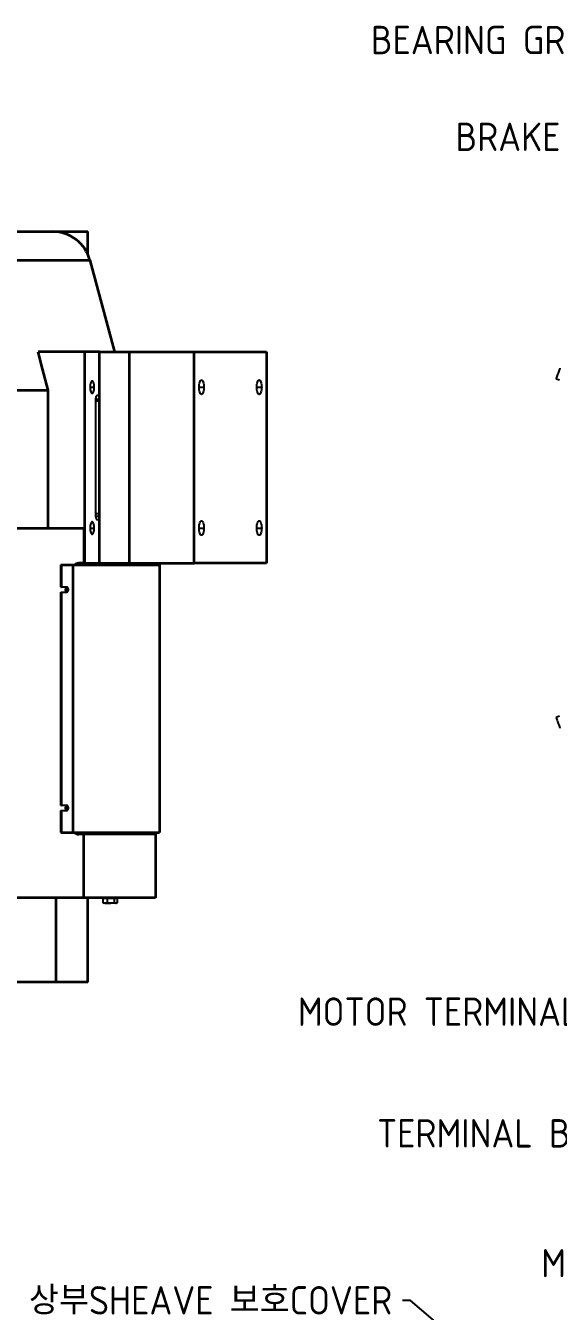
# Model space of a CAD drawing. Header units: millimetres. Extents: x -13 to 15102, y -1400 to 6249.
# Drawn here: x 2199 to 2956, y 3448 to 5274 of the extents above; entities that cross this region are included whole.
import ezdxf
from ezdxf import colors
from ezdxf.entities.mleader import LeaderData, LeaderLine
from ezdxf.math import Vec2, Vec3

# ---------------------------------------------------------------- set-up
doc = ezdxf.new("R2010")
doc.units = ezdxf.units.MM
doc.header["$LTSCALE"] = 2
doc.layers.add('1轮廓实线层', color=7, linetype='Continuous')
doc.styles.get("Standard").update_dxf_attribs({"font": 'isocp.shx', "height": 34, "bigfont": 'whgtxt.shx'})

msp = doc.modelspace()

# ---------------------------------------------------------------- linework, layer by layer
at = {"color": 7, "ltscale": 0.2}
for p, q in [((2952.5757, 4772.29228), (2957.27416, 4770.58218)), ((2957.27416, 4293.03516), (2952.5757, 4291.32506))]:
    msp.add_line(p, q, dxfattribs=at)
at = {"color": 7, "ltscale": 0.2, "flags": 128}
for points in [[(2958.04801, 4787.32737), (2958.04795, 4787.32713), (2957.97952, 4787.13917), (2957.78634, 4786.60845), (2957.47753, 4785.75986), (2957.06739, 4784.63306), (2956.57518, 4783.28072), (2956.02389, 4781.76608), (2955.43929, 4780.15996), (2954.84879, 4778.53749), (2954.27986, 4776.97449), (2953.75927, 4775.54409), (2953.31123, 4774.31313), (2952.95676, 4773.33921), (2952.71238, 4772.66783), (2952.58959, 4772.33041), (2952.5757, 4772.29228)], [(2952.5757, 4291.32506), (2952.57576, 4291.32485), (2952.64419, 4291.13685), (2952.83737, 4290.60616), (2953.14624, 4289.75756), (2953.55632, 4288.63075), (2954.04854, 4287.27841), (2954.59982, 4285.76378), (2955.18442, 4284.15767), (2955.77492, 4282.53519), (2956.34385, 4280.97221), (2956.86444, 4279.54178), (2957.31249, 4278.31083), (2957.66695, 4277.33689), (2957.91133, 4276.66553), (2958.03412, 4276.32811), (2958.04801, 4276.28996)]]:
    msp.add_lwpolyline(points, dxfattribs=at)
at = {"layer": '1轮廓实线层', "lineweight": 35}
for p, q in [((1036.80759, 4981.36522), (2236.80764, 4981.36522)), ((2236.80764, 4981.36522), (2286.80759, 4981.36522)), ((2286.80759, 4949.2781), (2286.80759, 4981.36522)), ((983.67458, 4940.57368), (2289.94065, 4940.57368)), ((2289.94065, 4940.57368), (2324.76007, 4810.36521)), ((2282.7565, 4810.36521), (2216.41462, 4810.36521)), ((2282.7565, 4510.36523), (2282.7565, 4810.36521)), ((2303.27772, 4810.36521), (2282.7565, 4810.36521)), ((2303.42977, 4810.36521), (2303.27772, 4810.36521)), ((2303.42977, 4510.36523), (2303.42977, 4810.36521)), ((2303.42977, 4810.36521), (2345.71593, 4810.36521)), ((2345.71593, 4810.36521), (2346.18579, 4810.36521)), ((2346.18579, 4510.36523), (2346.18579, 4810.36521)), ((2346.18579, 4810.36521), (2438.27563, 4810.36521)), ((2438.27563, 4510.36523), (2438.27563, 4810.36521)), ((2438.27563, 4810.36521), (2540.88168, 4810.36521)), ((2540.88168, 4810.36521), (2540.88168, 4510.36523)), ((1043.20054, 4755.96414), (2230.41468, 4755.96414)), ((2230.41468, 4560.36521), (2230.41468, 4755.96414)), ((2107.01033, 4560.36521), (2280.8771, 4560.36521)), ((2280.8771, 4510.36523), (2274.36345, 4510.36523)), ((2282.7565, 4510.36523), (2280.8771, 4510.36523)), ((2282.7565, 4510.36523), (2303.27772, 4510.36523)), ((2287.18161, 4507.8652), (2287.18161, 4510.36523)), ((2288.38163, 4507.8652), (2288.38163, 4510.36523)), ((2303.27772, 4510.36523), (2303.42977, 4510.36523)), ((2303.42977, 4510.36523), (2345.71593, 4510.36523)), ((2313.18163, 4507.8652), (2313.18163, 4510.36523)), ((2346.18579, 4510.36523), (2345.71593, 4510.36523)), ((2346.18579, 4510.36523), (2438.27563, 4510.36523)), ((2348.18166, 4507.8652), (2348.18166, 4510.36523)), ((2383.18162, 4510.36523), (2383.18162, 4507.8652)), ((2540.88168, 4510.36523), (2438.27563, 4510.36523)), ((2248.30871, 4507.8652), (2249.21917, 4507.8652)), ((2248.30871, 4507.8652), (2248.30871, 4476.36522)), ((2249.21917, 4507.8652), (2249.21917, 4476.36522)), ((2249.21917, 4507.8652), (2265.5034, 4507.8652)), ((2265.5034, 4507.8652), (2265.5034, 4127.86521)), ((2265.5034, 4507.8652), (2266.76255, 4507.8652)), ((2268.05656, 4507.8652), (2388.82201, 4507.8652)), ((2388.82201, 4507.8652), (2388.82201, 4127.86521)), ((2248.30871, 4469.36519), (2248.30871, 4166.36522)), ((2249.21917, 4469.36519), (2249.21917, 4166.36522)), ((2248.30871, 4159.36519), (2248.30871, 4127.86521)), ((2249.21917, 4159.36519), (2249.21917, 4127.86521)), ((2248.30871, 4127.86521), (2249.21917, 4127.86521)), ((2249.21917, 4127.86521), (2265.5034, 4127.86521)), ((2265.5034, 4127.86521), (2266.76255, 4127.86521)), ((2268.05656, 4127.86521), (2388.82201, 4127.86521)), ((2287.18161, 4127.86521), (2287.18161, 4125.36521)), ((2288.38163, 4127.86521), (2288.38163, 4125.36521)), ((2313.18163, 4125.36521), (2313.18163, 4127.86521)), ((2348.18166, 4125.36521), (2348.18166, 4127.86521)), ((2383.18162, 4127.86521), (2383.18162, 4125.36521)), ((2280.67421, 4125.36521), (2274.36345, 4125.36521)), ((2280.67421, 4125.36521), (2280.67421, 4035.36524)), ((2383.18162, 4125.36521), (2280.67421, 4125.36521)), ((2383.18162, 4125.36521), (2383.18162, 4035.36524)), ((2280.67421, 4035.36524), (2124.05064, 4035.36524)), ((2241.80763, 3915.36523), (2241.80763, 4035.36524)), ((2383.18162, 4035.36524), (2280.67421, 4035.36524)), ((2286.80759, 3915.36523), (2286.80759, 4035.36524)), ((2241.80763, 3915.36523), (2041.80761, 3915.36523)), ((2286.80759, 3915.36523), (2241.80763, 3915.36523))]:
    msp.add_line(p, q, dxfattribs=at)
at = {"layer": '1轮廓实线层'}
for p, q in [((2303.27772, 4748.36522), (2303.27772, 4810.36521)), ((2345.71593, 4510.36523), (2345.71593, 4810.36521)), ((2290.02445, 4760.36522), (2296.00977, 4760.36522)), ((2303.27772, 4748.36522), (2299.68648, 4748.36522)), ((2303.42977, 4748.36522), (2303.27772, 4748.36522)), ((2445.03056, 4760.36522), (2452.04197, 4760.36522)), ((2527.1154, 4760.36522), (2534.12681, 4760.36522)), ((2297.97643, 4743.36521), (2297.97643, 4577.3652)), ((2297.97643, 4743.36521), (2303.42977, 4743.36521)), ((2303.42977, 4740.36522), (2297.97643, 4740.36522)), ((2303.42977, 4580.36522), (2297.97643, 4580.36522)), ((2297.97643, 4577.3652), (2303.42977, 4577.3652)), ((2299.68648, 4572.36521), (2303.27772, 4572.36521)), ((2303.27772, 4510.36523), (2303.27772, 4572.36521)), ((2303.27772, 4572.36521), (2303.42977, 4572.36521)), ((2280.8771, 4560.36521), (2280.8771, 4510.36523)), ((2290.02445, 4560.36521), (2296.00977, 4560.36521)), ((2445.03056, 4560.36521), (2452.04197, 4560.36521)), ((2527.1154, 4560.36521), (2534.12681, 4560.36521)), ((2248.30871, 4476.36522), (2249.21917, 4476.36522)), ((2257.0356, 4476.36522), (2249.21917, 4476.36522)), ((2248.30871, 4469.36519), (2249.21917, 4469.36519)), ((2249.21917, 4469.36519), (2257.0356, 4469.36519)), ((2254.49668, 4472.86524), (2257.75354, 4472.86524)), ((2248.30871, 4166.36522), (2249.21917, 4166.36522)), ((2257.0356, 4166.36522), (2249.21917, 4166.36522)), ((2254.49668, 4162.86523), (2257.75354, 4162.86523)), ((2248.30871, 4159.36519), (2249.21917, 4159.36519)), ((2249.21917, 4159.36519), (2257.0356, 4159.36519)), ((2309.9926, 4035.36524), (2309.39262, 4034.7652)), ((2325.99252, 4035.36524), (2326.50088, 4034.81521)), ((2327.22264, 4034.7652), (2326.6226, 4035.36524)), ((2308.16, 4034.7652), (2308.16, 4028.18437)), ((2308.16, 4034.7652), (2310.70476, 4034.7652)), ((2311.27941, 4027.68524), (2308.16, 4028.18437)), ((2308.16, 4028.18437), (2308.71426, 4028.04281)), ((2308.68452, 4027.96115), (2309.44263, 4027.68524)), ((2311.27941, 4027.68524), (2309.44263, 4027.68524)), ((2310.70476, 4034.7652), (2311.85406, 4034.7652)), ((2314.39882, 4028.18437), (2311.27941, 4027.68524)), ((2311.27941, 4027.68524), (2319.47266, 4027.68524)), ((2311.85406, 4034.7652), (2314.39882, 4034.7652)), ((2314.39882, 4034.7652), (2314.39882, 4028.18437)), ((2314.39882, 4034.7652), (2318.53794, 4034.7652)), ((2319.47266, 4027.68524), (2314.39882, 4028.18437)), ((2318.53794, 4034.7652), (2320.40732, 4034.7652)), ((2324.54651, 4028.18437), (2319.47266, 4027.68524)), ((2326.50088, 4027.68524), (2319.47266, 4027.68524)), ((2320.40732, 4034.7652), (2324.54651, 4034.7652)), ((2324.54651, 4034.7652), (2324.54651, 4028.18437)), ((2324.54651, 4034.7652), (2326.14081, 4034.7652)), ((2326.50088, 4027.68524), (2324.54651, 4028.18437)), ((2328.45526, 4028.18437), (2326.50088, 4027.68524)), ((2326.50088, 4027.68524), (2327.17263, 4027.68524)), ((2326.8609, 4034.7652), (2328.45526, 4034.7652)), ((2327.17263, 4027.68524), (2327.93068, 4027.96115)), ((2328.45526, 4034.7652), (2328.45526, 4028.18437))]:
    msp.add_line(p, q, dxfattribs=at)
at = {"layer": '1轮廓实线层', "lineweight": 35, "flags": 128}
msp.add_lwpolyline([(2230.41468, 4755.96414), (2222.57631, 4786.42922), (2216.41462, 4810.36521)], dxfattribs=at)
at = {"layer": '1轮廓实线层', "flags": 128}
for points in [[(2296.00977, 4760.36522), (2295.94438, 4762.18444), (2295.75109, 4763.92417), (2295.43822, 4765.50834), (2295.01962, 4766.86774), (2294.51346, 4767.94293), (2293.94191, 4768.68696), (2293.32995, 4769.06729), (2292.70428, 4769.06729), (2292.09231, 4768.68696), (2291.52077, 4767.94293), (2291.0146, 4766.86774), (2290.596, 4765.50834), (2290.28319, 4763.92417), (2290.08984, 4762.18444), (2290.02445, 4760.36522)], [(2445.03056, 4760.36522), (2445.09791, 4762.36489), (2445.29741, 4764.28772), (2445.62136, 4766.05981), (2446.05731, 4767.61307), (2446.58857, 4768.88779), (2447.19469, 4769.83498), (2447.8523, 4770.41827), (2448.53627, 4770.61522), (2449.22017, 4770.41827), (2449.87785, 4769.83498), (2450.48391, 4768.88779), (2451.01517, 4767.61307), (2451.45111, 4766.05981), (2451.77512, 4764.28772), (2451.97462, 4762.36489), (2452.04197, 4760.36522)], [(2527.1154, 4760.36522), (2527.18275, 4762.36489), (2527.38225, 4764.28772), (2527.7062, 4766.05981), (2528.14215, 4767.61307), (2528.6734, 4768.88779), (2529.27952, 4769.83498), (2529.93714, 4770.41827), (2530.6211, 4770.61522), (2531.30501, 4770.41827), (2531.96268, 4769.83498), (2532.56874, 4768.88779), (2533.1, 4767.61307), (2533.53595, 4766.05981), (2533.85996, 4764.28772), (2534.05946, 4762.36489), (2534.12681, 4760.36522)], [(2290.02445, 4760.36522), (2290.08984, 4758.54599), (2290.28319, 4756.80627), (2290.596, 4755.2221), (2291.0146, 4753.86271), (2291.52077, 4752.7875), (2292.09231, 4752.04347), (2292.70428, 4751.66315), (2293.32995, 4751.66315), (2293.94191, 4752.04347), (2294.51346, 4752.7875), (2295.01962, 4753.86271), (2295.43822, 4755.2221), (2295.75109, 4756.80627), (2295.94438, 4758.54599), (2296.00977, 4760.36522)], [(2299.68648, 4748.36522), (2299.35288, 4748.26914), (2299.03208, 4747.98462), (2298.73644, 4747.52256), (2298.47728, 4746.90075), (2298.26461, 4746.14307), (2298.1066, 4745.27864), (2298.00927, 4744.34067), (2297.97643, 4743.36521)], [(2452.04197, 4760.36522), (2451.97462, 4758.36554), (2451.77512, 4756.44271), (2451.45111, 4754.67062), (2451.01517, 4753.11737), (2450.48391, 4751.84265), (2449.87785, 4750.89545), (2449.22017, 4750.31216), (2448.53627, 4750.11521), (2447.8523, 4750.31216), (2447.19469, 4750.89545), (2446.58857, 4751.84265), (2446.05731, 4753.11737), (2445.62136, 4754.67062), (2445.29741, 4756.44271), (2445.09791, 4758.36554), (2445.03056, 4760.36522)], [(2534.12681, 4760.36522), (2534.05946, 4758.36554), (2533.85996, 4756.44271), (2533.53595, 4754.67062), (2533.1, 4753.11737), (2532.56874, 4751.84265), (2531.96268, 4750.89545), (2531.30501, 4750.31216), (2530.6211, 4750.11521), (2529.93714, 4750.31216), (2529.27952, 4750.89545), (2528.6734, 4751.84265), (2528.14215, 4753.11737), (2527.7062, 4754.67062), (2527.38225, 4756.44271), (2527.18275, 4758.36554), (2527.1154, 4760.36522)], [(2296.00977, 4560.36521), (2295.94438, 4562.18444), (2295.75109, 4563.92418), (2295.43822, 4565.50835), (2295.01962, 4566.86772), (2294.51346, 4567.94293), (2293.94191, 4568.68698), (2293.32995, 4569.06728), (2292.70428, 4569.06728), (2292.09231, 4568.68698), (2291.52077, 4567.94293), (2291.0146, 4566.86772), (2290.596, 4565.50835), (2290.28319, 4563.92418), (2290.08984, 4562.18444), (2290.02445, 4560.36521)], [(2297.97643, 4577.3652), (2298.00927, 4576.38977), (2298.1066, 4575.4518), (2298.26461, 4574.58736), (2298.47728, 4573.82969), (2298.73644, 4573.20787), (2299.03208, 4572.74581), (2299.35288, 4572.46129), (2299.68648, 4572.36521)], [(2445.03056, 4560.36521), (2445.09791, 4562.36489), (2445.29741, 4564.28774), (2445.62136, 4566.05981), (2446.05731, 4567.61305), (2446.58857, 4568.88778), (2447.19469, 4569.83499), (2447.8523, 4570.41825), (2448.53627, 4570.61522), (2449.22017, 4570.41825), (2449.87785, 4569.83499), (2450.48391, 4568.88778), (2451.01517, 4567.61305), (2451.45111, 4566.05981), (2451.77512, 4564.28774), (2451.97462, 4562.36489), (2452.04197, 4560.36521)], [(2527.1154, 4560.36521), (2527.18275, 4562.36489), (2527.38225, 4564.28774), (2527.7062, 4566.05981), (2528.14215, 4567.61305), (2528.6734, 4568.88778), (2529.27952, 4569.83499), (2529.93714, 4570.41825), (2530.6211, 4570.61522), (2531.30501, 4570.41825), (2531.96268, 4569.83499), (2532.56874, 4568.88778), (2533.1, 4567.61305), (2533.53595, 4566.05981), (2533.85996, 4564.28774), (2534.05946, 4562.36489), (2534.12681, 4560.36521)], [(2290.02445, 4560.36521), (2290.08984, 4558.54599), (2290.28319, 4556.80628), (2290.596, 4555.22211), (2291.0146, 4553.8627), (2291.52077, 4552.7875), (2292.09231, 4552.04348), (2292.70428, 4551.66314), (2293.32995, 4551.66314), (2293.94191, 4552.04348), (2294.51346, 4552.7875), (2295.01962, 4553.8627), (2295.43822, 4555.22211), (2295.75109, 4556.80628), (2295.94438, 4558.54599), (2296.00977, 4560.36521)], [(2452.04197, 4560.36521), (2451.97462, 4558.36554), (2451.77512, 4556.44272), (2451.45111, 4554.67062), (2451.01517, 4553.11738), (2450.48391, 4551.84264), (2449.87785, 4550.89547), (2449.22017, 4550.31217), (2448.53627, 4550.11521), (2447.8523, 4550.31217), (2447.19469, 4550.89547), (2446.58857, 4551.84264), (2446.05731, 4553.11738), (2445.62136, 4554.67062), (2445.29741, 4556.44272), (2445.09791, 4558.36554), (2445.03056, 4560.36521)], [(2534.12681, 4560.36521), (2534.05946, 4558.36554), (2533.85996, 4556.44272), (2533.53595, 4554.67062), (2533.1, 4553.11738), (2532.56874, 4551.84264), (2531.96268, 4550.89547), (2531.30501, 4550.31217), (2530.6211, 4550.11521), (2529.93714, 4550.31217), (2529.27952, 4550.89547), (2528.6734, 4551.84264), (2528.14215, 4553.11738), (2527.7062, 4554.67062), (2527.38225, 4556.44272), (2527.18275, 4558.36554), (2527.1154, 4560.36521)], [(2257.75354, 4472.86524), (2257.62956, 4473.82195), (2257.27659, 4474.63299), (2256.74825, 4475.17492), (2256.12508, 4475.36523), (2255.50192, 4475.17492), (2254.97364, 4474.63299), (2254.62066, 4473.82195), (2254.49668, 4472.86524)], [(2256.12508, 4469.36519), (2256.90483, 4469.57631), (2257.59052, 4470.18404), (2258.09949, 4471.11524), (2258.37027, 4472.25745), (2258.37027, 4473.47297), (2258.09949, 4474.61523), (2257.59052, 4475.54637), (2256.90483, 4476.15416), (2256.12508, 4476.36522)], [(2257.0356, 4469.36519), (2257.81535, 4469.57631), (2258.50104, 4470.18404), (2259.01001, 4471.11524), (2259.28079, 4472.25745), (2259.28079, 4473.47297), (2259.01001, 4474.61523), (2258.50104, 4475.54637), (2257.81535, 4476.15416), (2257.0356, 4476.36522)], [(2254.49668, 4472.86524), (2254.62066, 4471.90852), (2254.97364, 4471.09742), (2255.50192, 4470.5555), (2256.12508, 4470.36524), (2256.74825, 4470.5555), (2257.27659, 4471.09742), (2257.62956, 4471.90852), (2257.75354, 4472.86524)], [(2257.75354, 4162.86523), (2257.62956, 4163.82195), (2257.27659, 4164.63299), (2256.74825, 4165.17491), (2256.12508, 4165.36523), (2255.50192, 4165.17491), (2254.97364, 4164.63299), (2254.62066, 4163.82195), (2254.49668, 4162.86523)], [(2254.49668, 4162.86523), (2254.62066, 4161.90852), (2254.97364, 4161.09742), (2255.50192, 4160.5555), (2256.12508, 4160.36524), (2256.74825, 4160.5555), (2257.27659, 4161.09742), (2257.62956, 4161.90852), (2257.75354, 4162.86523)], [(2256.12508, 4159.36519), (2256.90483, 4159.57631), (2257.59052, 4160.18404), (2258.09949, 4161.11524), (2258.37027, 4162.25745), (2258.37027, 4163.47296), (2258.09949, 4164.61523), (2257.59052, 4165.54637), (2256.90483, 4166.15416), (2256.12508, 4166.36522)], [(2257.0356, 4159.36519), (2257.81535, 4159.57631), (2258.50104, 4160.18404), (2259.01001, 4161.11524), (2259.28079, 4162.25745), (2259.28079, 4163.47296), (2259.01001, 4164.61523), (2258.50104, 4165.54637), (2257.81535, 4166.15416), (2257.0356, 4166.36522)]]:
    msp.add_lwpolyline(points, dxfattribs=at)
at = {"layer": '1轮廓实线层', "lineweight": 35}
for centre, radius, start, end in [((2236.80761, 4926.36522), 55, 14.97132493, 90), ((2274.81052, 4499.8936), 10.48117, 92.4446616, 140.16126172), ((2274.89059, 4135.99889), 10.64674, 220.232428, 267.16200975)]:
    msp.add_arc(centre, radius, start, end, dxfattribs=at)
at = {"layer": '1轮廓实线层'}
for points, knots in [([(2326.14081, 4034.7652), (2326.20796, 4034.78123), (2326.32774, 4034.80985), (2326.44802, 4034.81357), (2326.50088, 4034.81521)], [0, 0, 0, 0, 0.56050899207, 1, 1, 1, 1]), ([(2326.50088, 4034.81521), (2326.56811, 4034.81258), (2326.68834, 4034.80788), (2326.8081, 4034.77826), (2326.8609, 4034.7652)], [0, 0, 0, 0, 0.5591184522, 1, 1, 1, 1])]:
    msp.add_open_spline(points, degree=3, knots=knots, dxfattribs=at)

# ---------------------------------------------------------------- leaders
at = {"color": 2, "ltscale": 10}
ml = msp.add_multileader_mtext('Standard', dxfattribs=at)
ml.set_content('BEARING GREASE NIPPLE', color=2)
ml.set_leader_properties(color=3)
ml.build(insert=Vec2(0, 0))
ml.multileader.update_dxf_attribs({"dogleg_length": 11.52, "arrow_head_size": 36})
ctx = ml.context
ctx.base_point, ctx.char_height, ctx.arrow_head_size, ctx.landing_gap_size, ctx.plane_origin = Vec3(2641.86871, 5253.41852), 40.32, 36, 14.4, Vec3(3744.12173, 4789.40027)
ctx.text_align_type = 2
notes = []
notes.append((ctx, [(0, (1, 1, 0), (3282.62071, 5253.41852), (-1, 0), 11.52, [(0, [(3857.37187, 4696.04599)], 0, [])])]))
ctx.mtext.insert, ctx.mtext.alignment, ctx.mtext.flow_direction = Vec3(3256.70071, 5273.57852), 3, 5
ml = msp.add_multileader_mtext('Standard', dxfattribs=at)
ml.set_content('BRAKE', color=2)
ml.set_leader_properties(color=3)
ml.build(insert=Vec2(0, 0))
ml.multileader.update_dxf_attribs({"dogleg_length": 11.52, "arrow_head_size": 36})
ctx = ml.context
ctx.base_point, ctx.char_height, ctx.arrow_head_size, ctx.landing_gap_size, ctx.plane_origin = Vec3(2795.07235, 5115.92627), 40.32, 36, 14.4, Vec3(3142.66893, 4977.32365)
ctx.text_align_type = 2
notes.append((ctx, [(0, (1, 1, 0), (2984.77795, 5115.92627), (-1, 0), 11.52, [(0, [(3119.86886, 4923.17978)], 0, [])])]))
ctx.mtext.insert, ctx.mtext.alignment, ctx.mtext.flow_direction = Vec3(2958.85795, 5136.08627), 3, 5
ml = msp.add_multileader_mtext('Standard', dxfattribs=at)
ml.set_content('MOTOR TERMINAL BOX', color=2)
ml.set_leader_properties(color=3)
ml.build(insert=Vec2(0, 0))
ml.multileader.update_dxf_attribs({"dogleg_length": 11.52, "arrow_head_size": 36})
ctx = ml.context
ctx.base_point, ctx.char_height, ctx.arrow_head_size, ctx.landing_gap_size, ctx.plane_origin = Vec3(2545.18073, 3873.54035), 40.32, 36, 14.4, Vec3(3731.6756, 4713.3444)
ctx.text_align_type = 2
notes.append((ctx, [(0, (1, 1, 0), (3129.48473, 3873.54035), (-1, 0), 11.52, [(0, [(3730.43781, 4489.46956)], 0, [])])]))
ctx.mtext.insert, ctx.mtext.alignment, ctx.mtext.flow_direction = Vec3(3103.56473, 3893.70035), 3, 5
ml = msp.add_multileader_mtext('Standard', dxfattribs=at)
ml.set_content('{\\C0;U,V,W\\P}TERMINAL BOLT M10', color=2)
ml.set_leader_properties(color=3)
ml.build(insert=Vec2(0, 0))
ml.multileader.update_dxf_attribs({"dogleg_length": 11.52, "arrow_head_size": 36})
ctx = ml.context
ctx.base_point, ctx.char_height, ctx.arrow_head_size, ctx.landing_gap_size, ctx.plane_origin = Vec3(2658.43331, 3767.98716), 40.32, 36, 14.4, Vec3(3835.02713, 4453.5039)
ctx.text_align_type = 2
notes.append((ctx, [(0, (1, 1, 0), (3186.32106, 3767.98716), (-1, 0), 11.52, [(0, [(3797.13293, 4483.5585)], 0, [])])]))
ctx.mtext.insert, ctx.mtext.alignment, ctx.mtext.flow_direction = Vec3(3160.40106, 3788.14716), 3, 5
ml = msp.add_multileader_mtext('Standard', dxfattribs=at)
ml.set_content('RUBER PACKING\\P{\\C0;M1,M2} HOLES %%C22', color=2)
ml.set_leader_properties(color=3)
ml.build(insert=Vec2(0, 0))
ml.multileader.update_dxf_attribs({"arrow_head_size": 25})
ctx = ml.context
ctx.base_point, ctx.char_height, ctx.arrow_head_size, ctx.landing_gap_size, ctx.plane_origin = Vec3(2896.73648, 3580.02312), 40, 25, 10, Vec3(3762.69746, 4379.48964)
ctx.text_align_type = 2
notes.append((ctx, [(0, (1, 1, 0), (3342.41447, 3580.02312), (-1, 0), 8, [(0, [(3786.28944, 4397.30867)], 0, [])])]))
ctx.mtext.insert, ctx.mtext.alignment, ctx.mtext.flow_direction = Vec3(3324.41447, 3603.02312), 3, 5
ml = msp.add_multileader_mtext('Standard', dxfattribs=at)
ml.set_content('상부SHEAVE 보호COVER', color=2)
ml.set_leader_properties(color=3)
ml.build(insert=Vec2(0, 0))
ml.multileader.update_dxf_attribs({"dogleg_length": 11.52, "arrow_head_size": 36})
ctx = ml.context
ctx.base_point, ctx.char_height, ctx.arrow_head_size, ctx.landing_gap_size, ctx.plane_origin = Vec3(2127.838, 3463.15038), 40.32, 36, 14.4, Vec3(3265.66459, 2772.11641)
ctx.text_align_type = 2
notes.append((ctx, [(0, (1, 1, 0), (2745.574, 3463.15038), (-1, 0), 11.52, [(0, [(3350.86139, 2951.41483)], 0, [])])]))
ctx.mtext.insert, ctx.mtext.alignment, ctx.mtext.flow_direction = Vec3(2719.654, 3483.73038), 3, 5
for ctx, leaders in notes:
    for number, flags, end, landing, length, lines in leaders:
        leader = LeaderData()
        leader.index, (leader.has_last_leader_line, leader.has_dogleg_vector, leader.attachment_direction) = number, flags
        leader.last_leader_point, leader.dogleg_vector, leader.dogleg_length = Vec3(end), Vec3(landing), length
        for number, points, colour, breaks in lines:
            line = LeaderLine()
            line.index, line.vertices, line.color, line.breaks = number, Vec3.list(points), colors.encode_raw_color(colour), breaks
            leader.lines.append(line)
        ctx.leaders.append(leader)

doc.saveas('drawing.dxf')
